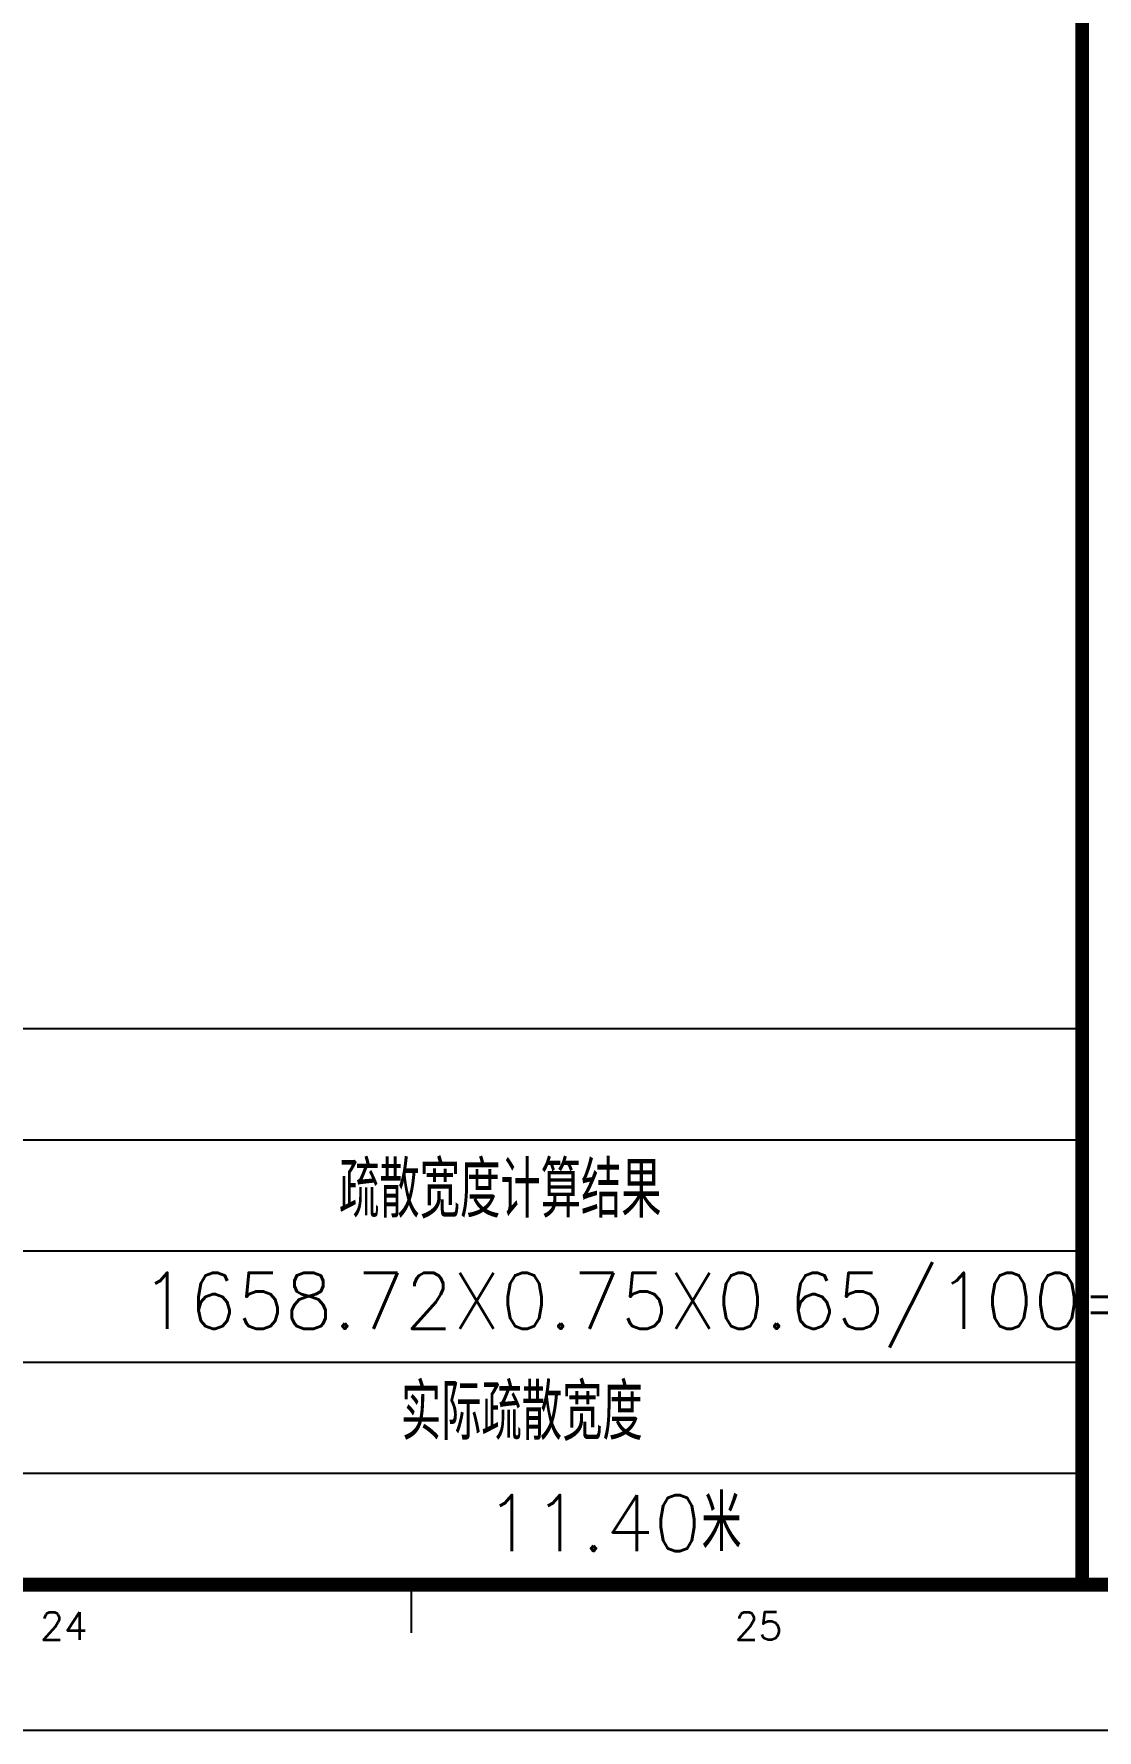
# Model space of a CAD drawing. Header units: inches. Extents: x 0 to 508000, y 0 to 738838.
# Drawn here: x 233284 to 240936, y 198338 to 210543 of the extents above; entities that cross this region are included whole.
import ezdxf
from ezdxf.enums import TextEntityAlignment as Align

# ---------------------------------------------------------------- set-up
doc = ezdxf.new("R2010")
doc.units = ezdxf.units.IN
doc.header["$LTSCALE"] = 1000
doc.header["$MEASUREMENT"] = 0
doc.layers.get('0').update_dxf_attribs({"true_color": 0xffffff})
for name, color, linetype, true_color in [('PUB_TITLE', 4, 'Continuous', 0x00ffff), ('TK', 7, 'Continuous', 0xffffff), ('ZG-图框层', 4, 'Continuous', 0x00ffff)]:
    doc.layers.add(name, color=color, linetype=linetype, true_color=true_color)
doc.styles.add('ISOCP', font='txt.shx', dxfattribs={"height": 0.2, "bigfont": 'gbcbig.shx'})
doc.styles.add('TXTSTY_ANONYMOUS', font='txt.shx', dxfattribs={"height": 0.2, "bigfont": 'gbcbig.shx'})

msp = doc.modelspace()

# ---------------------------------------------------------------- linework, layer by layer
at = {"color": 6, "lineweight": -3, "true_color": 0xff00ff}
for p, q in [((240829, 203384), (218829, 203384)), ((240829, 203384), (240829, 199384)), ((240829, 202584), (218829, 202584)), ((240829, 201784), (222723, 201784)), ((240829, 200984), (218829, 200984)), ((240829, 200184), (222723, 200184)), ((240829, 199384), (218829, 199384))]:
    msp.add_line(p, q, dxfattribs=at)
at = {"layer": 'TK', "lineweight": -3}
msp.add_line((236000, 199430), (236000, 199038), dxfattribs=at)
at = {"layer": 'TK', "lineweight": -3, "const_width": 100}
msp.add_lwpolyline([(240829, 199384), (240829, 281438)], dxfattribs=at)
at = {"layer": 'TK', "lineweight": -3}
msp.add_lwpolyline([(240829, 199384), (246300, 199384), (246300, 281438)], dxfattribs=at)
at = {"layer": 'ZG-图框层', "lineweight": -3}
msp.add_lwpolyline([(113500, 282438), (113500, 198338), (247300, 198338), (247300, 282438)], close=True, dxfattribs=at)
at = {"layer": 'ZG-图框层', "lineweight": -3, "const_width": 100}
msp.add_lwpolyline([(116000, 199384), (116000, 281438), (246300, 281438), (246300, 199384)], close=True, dxfattribs=at)

# ---------------------------------------------------------------- texts
at = {"layer": 'PUB_TITLE', "style": 'TXTSTY_ANONYMOUS'}
for s, p in [('疏散宽度计算结果', (235481, 202026)), ('1658.72X0.75X0.65/100=8.09米', (234054, 201226)), ('实际疏散宽度', (235926, 200426)), ('11.40米', (236535, 199626))]:
    msp.add_text(s, height=402.9, dxfattribs=at).set_placement(p)
at = {"layer": 'TK', "style": 'ISOCP'}
for s, p in [('24', (233500, 199088)), ('25', (238500, 199088))]:
    msp.add_text(s, height=200, dxfattribs=at).set_placement(p, align=Align.MIDDLE_CENTER)

doc.saveas('drawing.dxf')
